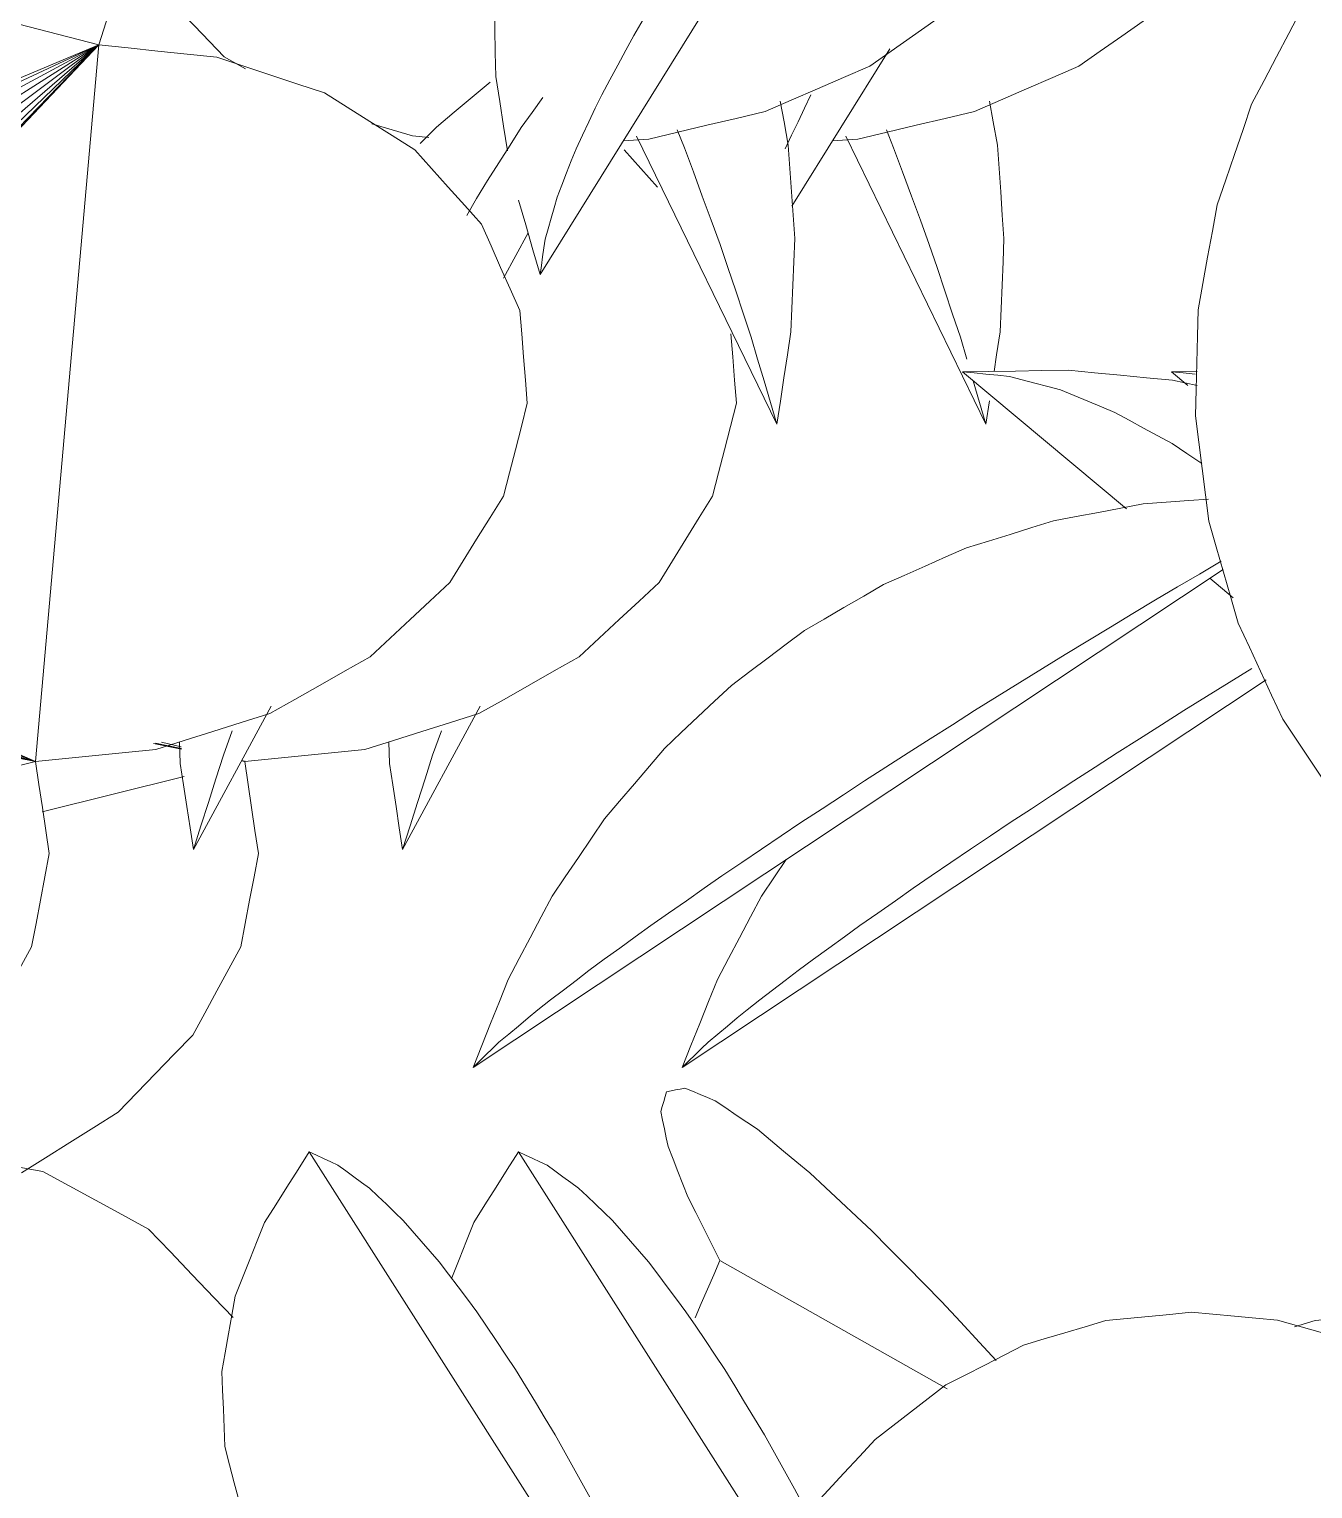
# Model space of a CAD drawing. Header units: metres. Extents: x 10.2 to 20.8, y -0.2 to 6.6.
# Drawn here: x 14.6815 to 14.7332, y 0.9343 to 0.9931 of the extents above; entities that cross this region are included whole.
import ezdxf

# ---------------------------------------------------------------- set-up
doc = ezdxf.new("R2010")
doc.units = ezdxf.units.M
doc.layers.add('Importações nas famílias', color=250, linetype='Continuous', lineweight=5)
doc.layers.add('Vegetação', color=7, linetype='Continuous', lineweight=5)

# ---------------------------------------------------------------- blocks, each defined once
blk = doc.blocks.new('Planta_pergolado_12200 - plantas pergolado_skp_Component_12-V2712-Corte 3')
at = {"layer": 'Importações nas famílias'}
for p, q in [((14.711576, 0.366627), (14.70593, 0.378231)), ((14.707567, 0.378481), (14.707856, 0.377761))]:
    blk.add_line(p, q, dxfattribs=at)
at = {"layer": 'Importações nas famílias', "flags": 128}
for points in [[(14.712036, 0.377869), (14.711866, 0.3788), (14.711712, 0.379641)], [(14.707856, 0.377761), (14.708216, 0.376786), (14.708575, 0.375812), (14.708935, 0.374838), (14.709294, 0.373864)], [(14.7123, 0.374106), (14.712234, 0.375047), (14.712168, 0.375988), (14.712102, 0.376929), (14.712036, 0.377869)], [(14.712147, 0.370345), (14.712185, 0.371285), (14.712224, 0.372226), (14.712262, 0.373166), (14.7123, 0.374106)], [(14.709294, 0.373864), (14.709607, 0.372929), (14.709919, 0.371993), (14.710232, 0.371058), (14.710544, 0.370123)], [(14.710544, 0.370123), (14.710802, 0.369249), (14.71106, 0.368375), (14.711318, 0.367501), (14.711576, 0.366627)], [(14.711576, 0.366627), (14.711719, 0.367556), (14.711861, 0.368486), (14.712004, 0.369415), (14.712147, 0.370345)]]:
    blk.add_lwpolyline(points, dxfattribs=at)
blk = doc.blocks.new('Planta_pergolado_12200 - plantas pergolado_skp_Component_17-V2967-Corte 3')
at = {"layer": 'Importações nas famílias'}
for p, q in [((14.690171, 0.99155), (14.68932, 0.992034)), ((14.697557, 0.988785), (14.696903, 0.988851)), ((14.706419, 0.988715), (14.705389, 0.988644))]:
    blk.add_line(p, q, dxfattribs=at)
at = {"layer": 'Importações nas famílias', "flags": 128}
for points in [[(14.68932, 0.992034), (14.688721, 0.992658), (14.688123, 0.993282), (14.687524, 0.993906), (14.686925, 0.994529)], [(14.718767, 0.994076), (14.717905, 0.993473), (14.717043, 0.99287), (14.716181, 0.992267), (14.715319, 0.991664)], [(14.715319, 0.991664), (14.714266, 0.991207), (14.713213, 0.99075), (14.71216, 0.990293), (14.711107, 0.989836)], [(14.711107, 0.989836), (14.709935, 0.989556), (14.708763, 0.989276), (14.707591, 0.988995), (14.706419, 0.988715)], [(14.696903, 0.988851), (14.695858, 0.989163), (14.695264, 0.98934)]]:
    blk.add_lwpolyline(points, dxfattribs=at)
blk = doc.blocks.new('Planta_pergolado_12200 - plantas pergolado_skp_Component_16-V2968-Corte 3')
for name, p in [('Planta_pergolado_12200 - plantas pergolado_skp_Component_17-V2967-Corte 3', (0, 0)), ('Planta_pergolado_12200 - plantas pergolado_skp_Component_12-V2712-Corte 3', (0, 0.610611))]:
    blk.add_blockref(name, p)
blk = doc.blocks.new('Planta_pergolado_12200 - plantas pergolado_skp_Component_12-V2996-Corte 3')
at = {"layer": 'Importações nas famílias'}
for p, q in [((14.72, 0.977238), (14.714353, 0.988843)), ((14.71599, 0.989093), (14.71628, 0.988372)), ((14.718968, 0.980735), (14.719226, 0.97986)), ((14.72, 0.977238), (14.720142, 0.978168))]:
    blk.add_line(p, q, dxfattribs=at)
at = {"layer": 'Importações nas famílias', "flags": 128}
for points in [[(14.72046, 0.988481), (14.72029, 0.989411), (14.720136, 0.990253)], [(14.71628, 0.988372), (14.716639, 0.987398), (14.716999, 0.986423), (14.717358, 0.985449), (14.717718, 0.984475)], [(14.720724, 0.984718), (14.720658, 0.985658), (14.720592, 0.986599), (14.720526, 0.98754), (14.72046, 0.988481)], [(14.717718, 0.984475), (14.71803, 0.98354), (14.718343, 0.982605), (14.718655, 0.98167), (14.718968, 0.980735)], [(14.72057, 0.980956), (14.720609, 0.981897), (14.720647, 0.982837), (14.720686, 0.983777), (14.720724, 0.984718)], [(14.720325, 0.979362), (14.720427, 0.980027), (14.72057, 0.980956)], [(14.719487, 0.978976), (14.719742, 0.978112), (14.72, 0.977238)]]:
    blk.add_lwpolyline(points, dxfattribs=at)
blk = doc.blocks.new('Planta_pergolado_12200 - plantas pergolado_skp_Component_17-V2997-Corte 3')
at = {"layer": 'Importações nas famílias'}
for p, q in [((14.755358, 1.01985), (14.756412, 1.019362)), ((14.759645, 1.007285), (14.75923, 1.006419)), ((14.736631, 0.998612), (14.735788, 0.998659)), ((14.714843, 0.988715), (14.713812, 0.988644))]:
    blk.add_line(p, q, dxfattribs=at)
at = {"layer": 'Importações nas famílias', "flags": 128}
for points in [[(14.756412, 1.019362), (14.757163, 1.018682), (14.757915, 1.018003), (14.758666, 1.017323), (14.759417, 1.016643)], [(14.759417, 1.016643), (14.759801, 1.01583), (14.760185, 1.015017), (14.760531, 1.014285)], [(14.75923, 1.006419), (14.758452, 1.005638), (14.757675, 1.004857), (14.756897, 1.004076), (14.756119, 1.003296)], [(14.756119, 1.003296), (14.755044, 1.002666), (14.753969, 1.002037), (14.752895, 1.001408), (14.75182, 1.000779)], [(14.75182, 1.000779), (14.750541, 1.000356), (14.749261, 0.999932), (14.747981, 0.999508), (14.746765, 0.999106)], [(14.745179, 0.998883), (14.743952, 0.998721), (14.742576, 0.998539), (14.741201, 0.998357)], [(14.730283, 0.998435), (14.729962, 0.997671), (14.729641, 0.996907)], [(14.741201, 0.998357), (14.739848, 0.998433), (14.738495, 0.998508)], [(14.729641, 0.996907), (14.729028, 0.996199), (14.728416, 0.995491), (14.727803, 0.994784), (14.727191, 0.994076)], [(14.727191, 0.994076), (14.726329, 0.993473), (14.725467, 0.99287), (14.724605, 0.992267), (14.723742, 0.991664)], [(14.723742, 0.991664), (14.72269, 0.991207), (14.721637, 0.99075), (14.720584, 0.990293), (14.719531, 0.989836)], [(14.719531, 0.989836), (14.718359, 0.989556), (14.717187, 0.989276), (14.716015, 0.988995), (14.714843, 0.988715)]]:
    blk.add_lwpolyline(points, dxfattribs=at)
blk = doc.blocks.new('Planta_pergolado_12200 - plantas pergolado_skp_Component_16-V2998-Corte 3')
for name in ['Planta_pergolado_12200 - plantas pergolado_skp_Component_17-V2997-Corte 3', 'Planta_pergolado_12200 - plantas pergolado_skp_Component_12-V2996-Corte 3']:
    blk.add_blockref(name, (0, 0))
blk = doc.blocks.new('Planta_pergolado_12200 - plantas pergolado_skp_-V3050-Corte 3')
for name in ['Planta_pergolado_12200 - plantas pergolado_skp_Component_16-V2968-Corte 3', 'Planta_pergolado_12200 - plantas pergolado_skp_Component_16-V2998-Corte 3']:
    blk.add_blockref(name, (0, 0))
blk = doc.blocks.new('Planta_pergolado_12200 - plantas pergolado_skp_-V3106-Corte 3')
blk.add_blockref('Planta_pergolado_12200 - plantas pergolado_skp_-V3050-Corte 3', (0, 0))
blk = doc.blocks.new('Planta_pergolado_12200 - plantas pergolado_skp_Component_12-V2849-Corte 3')
at = {"layer": 'Importações nas famílias'}
blk.add_line((15.031156, 1.343389), (15.013418, 1.371262), dxfattribs=at)
at = {"layer": 'Importações nas famílias', "flags": 128}
for points in [[(15.013418, 1.371262), (15.012968, 1.37055), (15.012519, 1.369839), (15.01207, 1.369128), (15.011621, 1.368416)], [(15.014574, 1.370724), (15.014285, 1.370858), (15.013996, 1.370993), (15.013707, 1.371127), (15.013418, 1.371262)], [(15.015841, 1.369799), (15.015524, 1.37003), (15.015207, 1.370261), (15.01489, 1.370493), (15.014574, 1.370724)], [(15.017206, 1.368496), (15.016865, 1.368822), (15.016523, 1.369147), (15.016182, 1.369473), (15.015841, 1.369799)], [(15.011621, 1.368416), (15.011326, 1.367673), (15.01103, 1.366929), (15.010735, 1.366186), (15.010439, 1.365442)], [(15.018653, 1.36683), (15.018291, 1.367247), (15.017929, 1.367663), (15.017568, 1.36808), (15.017206, 1.368496)], [(15.020166, 1.36482), (15.019788, 1.365322), (15.01941, 1.365825), (15.019031, 1.366328), (15.018653, 1.36683)], [(15.010439, 1.365442), (15.010304, 1.364684), (15.01017, 1.363926), (15.010035, 1.363168), (15.0099, 1.36241)], [(15.021729, 1.362487), (15.021338, 1.36307), (15.020948, 1.363654), (15.020557, 1.364237), (15.020166, 1.36482)], [(15.0099, 1.36241), (15.009929, 1.361655), (15.009957, 1.3609), (15.009986, 1.360145), (15.010015, 1.35939)], [(15.023324, 1.359859), (15.022925, 1.360516), (15.022526, 1.361173), (15.022128, 1.36183), (15.021729, 1.362487)], [(15.024933, 1.356963), (15.02453, 1.357687), (15.024128, 1.358411), (15.023726, 1.359135), (15.023324, 1.359859)], [(15.010015, 1.35939), (15.010207, 1.358656), (15.010399, 1.357922), (15.010591, 1.357188), (15.010783, 1.356454)], [(15.026538, 1.353832), (15.026137, 1.354615), (15.025735, 1.355397), (15.025334, 1.35618), (15.024933, 1.356963)], [(15.010783, 1.356454), (15.011133, 1.355758), (15.011484, 1.355062), (15.011834, 1.354366), (15.012185, 1.35367)], [(15.028122, 1.350501), (15.027726, 1.351334), (15.02733, 1.352166), (15.026934, 1.352999), (15.026538, 1.353832)], [(15.012185, 1.35367), (15.012686, 1.353028), (15.013186, 1.352386), (15.013687, 1.351745), (15.014188, 1.351103)], [(15.014188, 1.351103), (15.014827, 1.350531), (15.015467, 1.349959), (15.016106, 1.349387), (15.016746, 1.348814)], [(15.029667, 1.347007), (15.029281, 1.34788), (15.028894, 1.348754), (15.028508, 1.349627), (15.028122, 1.350501)], [(15.016746, 1.348814), (15.017509, 1.348325), (15.018272, 1.347836), (15.019034, 1.347346), (15.019797, 1.346857)], [(15.019797, 1.346857), (15.020666, 1.346462), (15.021535, 1.346067), (15.022403, 1.345672), (15.023272, 1.345277)], [(15.031156, 1.343389), (15.030783, 1.344293), (15.030411, 1.345198), (15.030039, 1.346102), (15.029667, 1.347007)], [(15.023272, 1.345277), (15.024226, 1.344986), (15.02518, 1.344695), (15.026134, 1.344403), (15.027088, 1.344112)], [(15.027088, 1.344112), (15.028105, 1.343931), (15.029122, 1.34375), (15.030139, 1.34357), (15.031156, 1.343389)]]:
    blk.add_lwpolyline(points, dxfattribs=at)
blk = doc.blocks.new('Planta_pergolado_12200 - plantas pergolado_skp_Component_12-V3112-Corte 3')
at = {"layer": 'Importações nas famílias'}
blk.add_line((14.729547, 0.971375), (14.69934, 0.951319), dxfattribs=at)
at = {"layer": 'Importações nas famílias', "flags": 128}
for points in [[(14.726335, 0.974021), (14.725432, 0.973851), (14.724529, 0.97368), (14.723626, 0.97351), (14.722724, 0.973339)], [(14.728961, 0.974214), (14.728174, 0.974157), (14.727255, 0.974089), (14.726335, 0.974021)], [(14.722724, 0.973339), (14.721848, 0.973068), (14.720972, 0.972796), (14.720097, 0.972525), (14.719221, 0.972253)], [(14.719221, 0.972253), (14.718382, 0.971883), (14.717544, 0.971514), (14.716705, 0.971144), (14.715866, 0.970775)], [(14.726827, 0.970156), (14.727711, 0.970676), (14.728596, 0.971196), (14.729477, 0.971714)], [(14.715866, 0.970775), (14.715074, 0.970311), (14.714281, 0.969848), (14.713489, 0.969384), (14.712696, 0.96892)], [(14.723191, 0.967959), (14.7241, 0.968509), (14.725009, 0.969058), (14.725918, 0.969607), (14.726827, 0.970156)], [(14.712696, 0.96892), (14.711959, 0.968368), (14.711221, 0.967816), (14.710484, 0.967264), (14.709746, 0.966711)], [(14.719543, 0.965696), (14.720455, 0.966262), (14.721367, 0.966828), (14.722279, 0.967393), (14.723191, 0.967959)], [(14.709746, 0.966711), (14.709072, 0.966076), (14.708398, 0.965441), (14.707724, 0.964806), (14.707049, 0.964171)], [(14.715967, 0.963418), (14.716861, 0.963988), (14.717755, 0.964557), (14.718649, 0.965126), (14.719543, 0.965696)], [(14.707049, 0.964171), (14.706446, 0.963461), (14.705842, 0.96275), (14.705239, 0.96204), (14.704635, 0.961329)], [(14.712549, 0.961181), (14.713403, 0.96174), (14.714258, 0.9623), (14.715113, 0.962859), (14.715967, 0.963418)], [(14.704635, 0.961329), (14.704109, 0.960551), (14.703583, 0.959773), (14.703057, 0.958994), (14.702531, 0.958216)], [(14.709367, 0.959036), (14.710162, 0.959572), (14.710958, 0.960109), (14.711753, 0.960645), (14.712549, 0.961181)], [(14.706497, 0.957034), (14.707215, 0.957534), (14.707932, 0.958035), (14.70865, 0.958536), (14.709367, 0.959036)], [(14.702531, 0.958216), (14.702088, 0.957379), (14.701645, 0.956542), (14.701202, 0.955704), (14.700759, 0.954867)], [(14.704006, 0.955221), (14.704629, 0.955675), (14.705252, 0.956128), (14.705874, 0.956581), (14.706497, 0.957034)], [(14.701953, 0.953641), (14.702466, 0.954036), (14.70298, 0.954431), (14.703493, 0.954826), (14.704006, 0.955221)], [(14.700759, 0.954867), (14.700404, 0.95398), (14.70005, 0.953093), (14.699695, 0.952206), (14.69934, 0.951319)], [(14.700385, 0.95233), (14.700777, 0.952658), (14.701169, 0.952986), (14.701561, 0.953313), (14.701953, 0.953641)], [(14.69934, 0.951319), (14.699601, 0.951572), (14.699863, 0.951825), (14.700124, 0.952077), (14.700385, 0.95233)]]:
    blk.add_lwpolyline(points, dxfattribs=at)
blk = doc.blocks.new('Planta_pergolado_12200 - plantas pergolado_skp_Component_12-V3113-Corte 3')
at = {"layer": 'Importações nas famílias'}
for p, q in [((14.697865, 0.989203), (14.697218, 0.988537)), ((14.699087, 0.985647), (14.699476, 0.986331)), ((14.701558, 0.984937), (14.700567, 0.983111)), ((14.691211, 0.965868), (14.688081, 0.9601)), ((14.687522, 0.964438), (14.68755, 0.963564)), ((14.689291, 0.963895), (14.689644, 0.964878))]:
    blk.add_line(p, q, dxfattribs=at)
at = {"layer": 'Importações nas famílias', "flags": 128}
for points in [[(14.700035, 0.991008), (14.699312, 0.990406), (14.698588, 0.989805), (14.697865, 0.989203)], [(14.701286, 0.989189), (14.701719, 0.98979), (14.702151, 0.99039)], [(14.699476, 0.986331), (14.699929, 0.987045), (14.700381, 0.98776), (14.700834, 0.988474), (14.701286, 0.989189)], [(14.688081, 0.9601), (14.688384, 0.961049), (14.688686, 0.961997), (14.688989, 0.962946), (14.689291, 0.963895)], [(14.68755, 0.963564), (14.687683, 0.962698), (14.687816, 0.961832), (14.687948, 0.960966), (14.688081, 0.9601)]]:
    blk.add_lwpolyline(points, dxfattribs=at)
blk = doc.blocks.new('Planta_pergolado_12200 - plantas pergolado_skp_Component_17-V3114-Corte 3')
at = {"layer": 'Importações nas famílias'}
for p, q in [((14.684268, 0.992513), (14.649803, 1.001435)), ((14.658443, 0.981685), (14.684268, 0.992513)), ((14.684268, 0.992513), (14.660587, 0.981463)), ((14.684268, 0.992513), (14.662545, 0.980812)), ((14.684268, 0.992513), (14.664185, 0.979778)), ((14.684268, 0.992513), (14.66424, 0.971379)), ((14.684268, 0.992513), (14.665394, 0.978429)), ((14.684268, 0.992513), (14.665793, 0.973489)), ((14.684268, 0.992513), (14.66609, 0.976859)), ((14.684268, 0.992513), (14.666227, 0.975174)), ((14.684268, 0.992513), (14.681721, 0.963638)), ((14.66424, 0.971379), (14.681721, 0.963638)), ((14.663373, 0.970571), (14.681721, 0.963638)), ((14.66155, 0.969536), (14.681721, 0.963638)), ((14.681721, 0.963638), (14.655151, 0.968886)), ((14.681721, 0.963638), (14.657295, 0.968664)), ((14.659477, 0.968886), (14.681721, 0.963638)), ((14.645681, 0.954715), (14.681721, 0.963638))]:
    blk.add_line(p, q, dxfattribs=at)
at = {"layer": 'Importações nas famílias', "flags": 128}
for points in [[(14.685477, 0.996218), (14.685175, 0.995292), (14.684873, 0.994365), (14.68457, 0.993439), (14.684268, 0.992513)], [(14.684268, 0.992513), (14.685457, 0.99239), (14.686645, 0.992267), (14.687833, 0.992144), (14.689022, 0.992021)], [(14.689022, 0.992021), (14.690107, 0.99166), (14.691193, 0.991299), (14.692279, 0.990939), (14.693364, 0.990578)], [(14.693364, 0.990578), (14.694273, 0.990005), (14.695182, 0.989431), (14.696091, 0.988858), (14.697, 0.988284)], [(14.697, 0.988284), (14.697671, 0.987536), (14.698341, 0.986789), (14.699011, 0.986041), (14.699682, 0.985294)], [(14.699682, 0.985294), (14.700068, 0.984423), (14.700454, 0.983553), (14.70084, 0.982682), (14.701226, 0.981812)], [(14.701226, 0.981812), (14.701301, 0.980878), (14.701377, 0.979944), (14.701452, 0.979009), (14.701528, 0.978075)], [(14.701528, 0.978075), (14.701287, 0.977141), (14.701047, 0.976207), (14.700807, 0.975273), (14.700567, 0.974339)], [(14.700567, 0.974339), (14.700027, 0.973468), (14.699487, 0.972598), (14.698948, 0.971727), (14.698408, 0.970857)], [(14.698408, 0.970857), (14.697606, 0.970109), (14.696803, 0.969362), (14.696001, 0.968614), (14.695199, 0.967867)], [(14.695199, 0.967867), (14.694189, 0.967293), (14.693178, 0.966719), (14.692168, 0.966146), (14.691158, 0.965572)], [(14.691158, 0.965572), (14.690009, 0.965212), (14.688859, 0.964851), (14.68771, 0.964491), (14.686561, 0.96413)], [(14.686561, 0.96413), (14.685351, 0.964007), (14.684141, 0.963884), (14.682931, 0.963761), (14.681721, 0.963638)], [(14.681721, 0.963638), (14.681859, 0.962712), (14.681998, 0.961785), (14.682137, 0.960859), (14.682275, 0.959932)], [(14.682275, 0.959932), (14.682098, 0.958993), (14.68192, 0.958054), (14.681742, 0.957114), (14.681564, 0.956175)], [(14.681564, 0.956175), (14.681082, 0.955287), (14.6806, 0.954399), (14.680118, 0.953511), (14.679636, 0.952622)]]:
    blk.add_lwpolyline(points, dxfattribs=at)
blk = doc.blocks.new('Planta_pergolado_12200 - plantas pergolado_skp_Component_16-V3115-Corte 3')
for name, p in [('Planta_pergolado_12200 - plantas pergolado_skp_Component_17-V3114-Corte 3', (0, 0)), ('Planta_pergolado_12200 - plantas pergolado_skp_Component_12-V3113-Corte 3', (0, 0)), ('Planta_pergolado_12200 - plantas pergolado_skp_Component_12-V3112-Corte 3', (0, 0)), ('Planta_pergolado_12200 - plantas pergolado_skp_Component_12-V2849-Corte 3', (-0.320672, -0.423344))]:
    blk.add_blockref(name, p)
blk = doc.blocks.new('Planta_pergolado_12200 - plantas pergolado_skp_Component_12-V3127-Corte 3')
at = {"layer": 'Importações nas famílias'}
blk.add_line((14.740519, 0.956016), (14.738275, 1.000419), dxfattribs=at)
at = {"layer": 'Importações nas famílias', "flags": 128}
for points in [[(14.738275, 1.000419), (14.737515, 0.999661), (14.736756, 0.998903), (14.735997, 0.998145), (14.735237, 0.997387)], [(14.738191, 0.997269), (14.738212, 0.998057), (14.738233, 0.998844), (14.738254, 0.999632), (14.738275, 1.000419)], [(14.735237, 0.997387), (14.734601, 0.996523), (14.733965, 0.995658), (14.733329, 0.994794), (14.732692, 0.993929)], [(14.73816, 0.993883), (14.738167, 0.99473), (14.738175, 0.995576), (14.738183, 0.996423), (14.738191, 0.997269)], [(14.732692, 0.993929), (14.732194, 0.992978), (14.731696, 0.992028), (14.731198, 0.991077), (14.7307, 0.990126)], [(14.738181, 0.990297), (14.738175, 0.991194), (14.73817, 0.99209), (14.738165, 0.992987), (14.73816, 0.993883)], [(14.738254, 0.986553), (14.738236, 0.987489), (14.738218, 0.988425), (14.738199, 0.989361), (14.738181, 0.990297)], [(14.7307, 0.990126), (14.730352, 0.989111), (14.730004, 0.988096), (14.729656, 0.987082), (14.729308, 0.986067)], [(14.73838, 0.982691), (14.738348, 0.983657), (14.738317, 0.984622), (14.738286, 0.985588), (14.738254, 0.986553)], [(14.729308, 0.986067), (14.729117, 0.985012), (14.728927, 0.983957), (14.728737, 0.982902), (14.728547, 0.981847)], [(14.738555, 0.978755), (14.738511, 0.979739), (14.738468, 0.980723), (14.738424, 0.981707), (14.73838, 0.982691)], [(14.728547, 0.981847), (14.728519, 0.980777), (14.728492, 0.979706), (14.728464, 0.978636), (14.728436, 0.977566)], [(14.738779, 0.974787), (14.738723, 0.975779), (14.738667, 0.976771), (14.738611, 0.977763), (14.738555, 0.978755)], [(14.728436, 0.977566), (14.728572, 0.976505), (14.728707, 0.975444), (14.728842, 0.974384), (14.728978, 0.973323)], [(14.739049, 0.970833), (14.738981, 0.971822), (14.738914, 0.97281), (14.738847, 0.973799), (14.738779, 0.974787)], [(14.728978, 0.973323), (14.729273, 0.972297), (14.729568, 0.971271), (14.729864, 0.970245), (14.730159, 0.969219)], [(14.739361, 0.966936), (14.739283, 0.967911), (14.739205, 0.968885), (14.739127, 0.969859), (14.739049, 0.970833)], [(14.730159, 0.969219), (14.730607, 0.968251), (14.731056, 0.967284), (14.731504, 0.966316), (14.731953, 0.965349)], [(14.739713, 0.96314), (14.739625, 0.964089), (14.739537, 0.965038), (14.739449, 0.965987), (14.739361, 0.966936)], [(14.731953, 0.965349), (14.732543, 0.964463), (14.733134, 0.963577), (14.733725, 0.962691), (14.734316, 0.961805)], [(14.7401, 0.959486), (14.740004, 0.9604), (14.739907, 0.961313), (14.73981, 0.962227), (14.739713, 0.96314)], [(14.734316, 0.961805), (14.735035, 0.961021), (14.735755, 0.960237), (14.736474, 0.959453), (14.737194, 0.958669)], [(14.740519, 0.956016), (14.740414, 0.956884), (14.740309, 0.957751), (14.740205, 0.958619), (14.7401, 0.959486)], [(14.737194, 0.958669), (14.738025, 0.958006), (14.738856, 0.957343), (14.739687, 0.956679), (14.740519, 0.956016)]]:
    blk.add_lwpolyline(points, dxfattribs=at)
blk = doc.blocks.new('Planta_pergolado_12200 - plantas pergolado_skp_Component_12-V3129-Corte 3')
at = {"layer": 'Importações nas famílias'}
for p, q in [((14.702044, 0.983268), (14.71734, 1.007854)), ((14.715539, 1.006971), (14.716152, 1.007727))]:
    blk.add_line(p, q, dxfattribs=at)
at = {"layer": 'Importações nas famílias', "flags": 128}
for points in [[(14.706035, 1.008657), (14.705843, 1.008489), (14.705231, 1.007951)], [(14.705231, 1.007951), (14.704727, 1.007291), (14.704222, 1.00663), (14.703718, 1.00597), (14.703214, 1.00531)], [(14.713225, 1.003974), (14.713804, 1.004723), (14.714382, 1.005473), (14.714961, 1.006222), (14.715539, 1.006971)], [(14.703214, 1.00531), (14.70283, 1.004543), (14.702446, 1.003776), (14.702063, 1.003009), (14.701679, 1.002242)], [(14.711073, 1.001036), (14.711611, 1.00177), (14.712149, 1.002505), (14.712687, 1.003239), (14.713225, 1.003974)], [(14.701679, 1.002242), (14.701424, 1.001386), (14.701169, 1.00053), (14.700915, 0.999674), (14.70066, 0.998819)], [(14.709105, 0.998189), (14.709597, 0.998901), (14.710089, 0.999612), (14.710581, 1.000324), (14.711073, 1.001036)], [(14.70066, 0.998819), (14.700541, 0.997894), (14.700422, 0.99697), (14.700302, 0.996045), (14.700183, 0.995121)], [(14.707345, 0.995465), (14.707785, 0.996146), (14.708225, 0.996827), (14.708665, 0.997508), (14.709105, 0.998189)], [(14.700183, 0.995121), (14.700202, 0.99415), (14.70022, 0.993178), (14.700239, 0.992207), (14.700258, 0.991236)], [(14.705812, 0.992895), (14.706195, 0.993538), (14.706578, 0.99418), (14.706962, 0.994823), (14.707345, 0.995465)], [(14.704522, 0.990507), (14.704845, 0.991104), (14.705167, 0.991701), (14.705489, 0.992298), (14.705812, 0.992895)], [(14.700258, 0.991236), (14.700414, 0.99024), (14.70057, 0.989245), (14.700727, 0.988249)], [(14.703491, 0.988327), (14.703748, 0.988872), (14.704006, 0.989417), (14.704264, 0.989962), (14.704522, 0.990507)], [(14.702729, 0.98638), (14.702919, 0.986867), (14.70311, 0.987354), (14.7033, 0.98784), (14.703491, 0.988327)], [(14.701173, 0.986257), (14.701464, 0.985261), (14.701754, 0.984264), (14.702044, 0.983268)], [(14.702245, 0.984688), (14.702366, 0.985111), (14.702487, 0.985534), (14.702608, 0.985957), (14.702729, 0.98638)], [(14.702044, 0.983268), (14.702094, 0.983623), (14.702144, 0.983978), (14.702194, 0.984333), (14.702245, 0.984688)]]:
    blk.add_lwpolyline(points, dxfattribs=at)
blk = doc.blocks.new('Planta_pergolado_12200 - plantas pergolado_skp_Component_16-V3131-Corte 3')
for name in ['Planta_pergolado_12200 - plantas pergolado_skp_Component_12-V3129-Corte 3', 'Planta_pergolado_12200 - plantas pergolado_skp_Component_12-V3127-Corte 3']:
    blk.add_blockref(name, (0, 0))
blk = doc.blocks.new('Planta_pergolado_12200 - plantas pergolado_skp_Component_12-V2860-Corte 3')
at = {"layer": 'Importações nas famílias'}
blk.add_line((15.039579, 1.343389), (15.021841, 1.371262), dxfattribs=at)
at = {"layer": 'Importações nas famílias', "flags": 128}
for points in [[(15.021841, 1.371262), (15.021392, 1.37055), (15.020943, 1.369839), (15.020494, 1.369128), (15.020045, 1.368416)], [(15.022997, 1.370724), (15.022708, 1.370858), (15.022419, 1.370993), (15.02213, 1.371127), (15.021841, 1.371262)], [(15.024265, 1.369799), (15.023948, 1.37003), (15.023631, 1.370261), (15.023314, 1.370493), (15.022997, 1.370724)], [(15.025629, 1.368496), (15.025288, 1.368822), (15.024947, 1.369147), (15.024606, 1.369473), (15.024265, 1.369799)], [(15.020045, 1.368416), (15.019749, 1.367673), (15.019454, 1.366929), (15.019158, 1.366186)], [(15.027077, 1.36683), (15.026715, 1.367247), (15.026353, 1.367663), (15.025991, 1.36808), (15.025629, 1.368496)], [(15.02859, 1.36482), (15.028212, 1.365322), (15.027833, 1.365825), (15.027455, 1.366328), (15.027077, 1.36683)], [(15.030153, 1.362487), (15.029762, 1.36307), (15.029371, 1.363654), (15.028981, 1.364237), (15.02859, 1.36482)], [(15.031747, 1.359859), (15.031349, 1.360516), (15.03095, 1.361173), (15.030551, 1.36183), (15.030153, 1.362487)], [(15.033356, 1.356963), (15.032954, 1.357687), (15.032552, 1.358411), (15.032149, 1.359135), (15.031747, 1.359859)], [(15.034962, 1.353832), (15.03456, 1.354615), (15.034159, 1.355397), (15.033758, 1.35618), (15.033356, 1.356963)], [(15.036545, 1.350501), (15.036149, 1.351334), (15.035753, 1.352166), (15.035358, 1.352999), (15.034962, 1.353832)], [(15.03809, 1.347007), (15.037704, 1.34788), (15.037318, 1.348754), (15.036932, 1.349627), (15.036545, 1.350501)], [(15.039579, 1.343389), (15.039207, 1.344293), (15.038835, 1.345198), (15.038463, 1.346102), (15.03809, 1.347007)], [(15.029989, 1.346053), (15.030827, 1.345672), (15.031696, 1.345277)], [(15.031696, 1.345277), (15.03265, 1.344986), (15.033604, 1.344695), (15.034558, 1.344403), (15.035511, 1.344112)], [(15.035511, 1.344112), (15.036528, 1.343931), (15.037545, 1.34375), (15.038562, 1.34357), (15.039579, 1.343389)]]:
    blk.add_lwpolyline(points, dxfattribs=at)
blk = doc.blocks.new('Planta_pergolado_12200 - plantas pergolado_skp_Component_12-V3134-Corte 3')
at = {"layer": 'Importações nas famílias'}
blk.add_line((14.731287, 0.966938), (14.707764, 0.951319), dxfattribs=at)
at = {"layer": 'Importações nas famílias', "flags": 128}
for points in [[(14.727966, 0.965696), (14.728878, 0.966262), (14.72979, 0.966828), (14.730702, 0.967393)], [(14.724391, 0.963418), (14.725285, 0.963988), (14.726178, 0.964557), (14.727072, 0.965126), (14.727966, 0.965696)], [(14.720972, 0.961181), (14.721827, 0.96174), (14.722681, 0.9623), (14.723536, 0.962859), (14.724391, 0.963418)], [(14.717791, 0.959036), (14.718586, 0.959572), (14.719381, 0.960109), (14.720177, 0.960645), (14.720972, 0.961181)], [(14.711953, 0.959693), (14.71148, 0.958994), (14.710954, 0.958216)], [(14.714921, 0.957034), (14.715638, 0.957534), (14.716356, 0.958035), (14.717073, 0.958536), (14.717791, 0.959036)], [(14.710954, 0.958216), (14.710511, 0.957379), (14.710068, 0.956542), (14.709625, 0.955704), (14.709182, 0.954867)], [(14.71243, 0.955221), (14.713053, 0.955675), (14.713675, 0.956128), (14.714298, 0.956581), (14.714921, 0.957034)], [(14.710377, 0.953641), (14.71089, 0.954036), (14.711403, 0.954431), (14.711917, 0.954826), (14.71243, 0.955221)], [(14.709182, 0.954867), (14.708828, 0.95398), (14.708473, 0.953093), (14.708118, 0.952206), (14.707764, 0.951319)], [(14.708809, 0.95233), (14.709201, 0.952658), (14.709593, 0.952986), (14.709985, 0.953313), (14.710377, 0.953641)], [(14.707764, 0.951319), (14.708025, 0.951572), (14.708286, 0.951825), (14.708548, 0.952077), (14.708809, 0.95233)]]:
    blk.add_lwpolyline(points, dxfattribs=at)
blk = doc.blocks.new('Planta_pergolado_12200 - plantas pergolado_skp_Component_12-V3135-Corte 3')
at = {"layer": 'Importações nas famílias'}
for p, q in [((14.699635, 0.965868), (14.696505, 0.9601)), ((14.695945, 0.964438), (14.695974, 0.963564)), ((14.697715, 0.963895), (14.698067, 0.964878))]:
    blk.add_line(p, q, dxfattribs=at)
at = {"layer": 'Importações nas famílias', "flags": 128}
for points in [[(14.696505, 0.9601), (14.696807, 0.961049), (14.69711, 0.961997), (14.697412, 0.962946), (14.697715, 0.963895)], [(14.695974, 0.963564), (14.696106, 0.962698), (14.696239, 0.961832), (14.696372, 0.960966), (14.696505, 0.9601)]]:
    blk.add_lwpolyline(points, dxfattribs=at)
blk = doc.blocks.new('Planta_pergolado_12200 - plantas pergolado_skp_Component_17-V3136-Corte 3')
at = {"layer": 'Importações nas famílias'}
for p, q in [((14.686795, 0.964428), (14.687593, 0.96424)), ((14.687602, 0.96414), (14.686476, 0.964363)), ((14.6876, 0.964162), (14.686549, 0.964378)), ((14.690144, 0.963638), (14.690013, 0.963664)), ((14.690144, 0.963638), (14.690019, 0.963664)), ((14.690035, 0.963664), (14.690144, 0.963638)), ((14.690056, 0.963664), (14.690144, 0.963638)), ((14.690076, 0.963664), (14.690144, 0.963638)), ((14.690086, 0.963664), (14.690144, 0.963638)), ((14.690146, 0.963664), (14.690144, 0.963638)), ((14.681995, 0.96162), (14.687704, 0.963034))]:
    blk.add_line(p, q, dxfattribs=at)
at = {"layer": 'Importações nas famílias', "flags": 128}
for points in [[(14.705424, 0.988284), (14.706094, 0.987536), (14.706764, 0.986789)], [(14.709725, 0.980878), (14.7098, 0.979944), (14.709876, 0.979009), (14.709951, 0.978075)], [(14.709951, 0.978075), (14.709711, 0.977141), (14.709471, 0.976207), (14.70923, 0.975273), (14.70899, 0.974339)], [(14.70899, 0.974339), (14.70845, 0.973468), (14.707911, 0.972598), (14.707371, 0.971727), (14.706831, 0.970857)], [(14.706831, 0.970857), (14.706029, 0.970109), (14.705227, 0.969362), (14.704425, 0.968614), (14.703622, 0.967867)], [(14.703622, 0.967867), (14.702612, 0.967293), (14.701602, 0.966719), (14.700592, 0.966146), (14.699581, 0.965572)], [(14.699581, 0.965572), (14.698432, 0.965212), (14.697283, 0.964851), (14.696134, 0.964491), (14.694984, 0.96413)], [(14.694984, 0.96413), (14.693774, 0.964007), (14.692564, 0.963884), (14.691354, 0.963761), (14.690144, 0.963638)], [(14.690144, 0.963638), (14.690283, 0.962712), (14.690422, 0.961785), (14.69056, 0.960859), (14.690699, 0.959932)], [(14.690699, 0.959932), (14.690521, 0.958993), (14.690343, 0.958054), (14.690166, 0.957114), (14.689988, 0.956175)], [(14.689988, 0.956175), (14.689506, 0.955287), (14.689024, 0.954399), (14.688541, 0.953511), (14.688059, 0.952622)], [(14.688059, 0.952622), (14.687306, 0.951846), (14.686552, 0.951069), (14.685799, 0.950293), (14.685045, 0.949516)], [(14.685045, 0.949516), (14.684071, 0.948904), (14.683097, 0.948292), (14.682124, 0.947681), (14.68115, 0.947069)]]:
    blk.add_lwpolyline(points, dxfattribs=at)
blk = doc.blocks.new('Planta_pergolado_12200 - plantas pergolado_skp_Component_16-V3137-Corte 3')
for name, p in [('Planta_pergolado_12200 - plantas pergolado_skp_Component_17-V3136-Corte 3', (0, 0)), ('Planta_pergolado_12200 - plantas pergolado_skp_Component_12-V3134-Corte 3', (0, 0)), ('Planta_pergolado_12200 - plantas pergolado_skp_Component_12-V3135-Corte 3', (0, 0)), ('Planta_pergolado_12200 - plantas pergolado_skp_Component_12-V2860-Corte 3', (-0.320672, -0.423344))]:
    blk.add_blockref(name, p)
blk = doc.blocks.new('Planta_pergolado_12200 - plantas pergolado_skp_Component_12-V3156-Corte 3')
at = {"layer": 'Importações nas famílias'}
blk.add_line((14.712177, 0.986016), (14.716125, 0.992362), dxfattribs=at)
at = {"layer": 'Importações nas famílias', "flags": 128}
blk.add_lwpolyline([(14.711914, 0.988327), (14.712172, 0.988872), (14.71243, 0.989417), (14.712688, 0.989962), (14.712946, 0.990507)], dxfattribs=at)
blk = doc.blocks.new('Planta_pergolado_12200 - plantas pergolado_skp_Component_16-V3158-Corte 3')
blk.add_blockref('Planta_pergolado_12200 - plantas pergolado_skp_Component_12-V3156-Corte 3', (0, 0))
blk = doc.blocks.new('Planta_pergolado_12200 - plantas pergolado_skp_-V3180-Corte 3')
for name in ['Planta_pergolado_12200 - plantas pergolado_skp_Component_16-V3158-Corte 3', 'Planta_pergolado_12200 - plantas pergolado_skp_Component_16-V3131-Corte 3', 'Planta_pergolado_12200 - plantas pergolado_skp_Component_16-V3115-Corte 3', 'Planta_pergolado_12200 - plantas pergolado_skp_Component_16-V3137-Corte 3']:
    blk.add_blockref(name, (0, 0))
blk = doc.blocks.new('Planta_pergolado_12200 - plantas pergolado_skp_Component_12-V3181-Corte 3')
at = {"layer": 'Importações nas famílias'}
for p, q in [((14.719048, 0.979343), (14.725657, 0.973828)), ((14.728511, 0.978793), (14.72751, 0.979007)), ((14.729017, 0.971024), (14.729951, 0.970244)), ((14.740124, 0.961756), (14.746736, 0.956239))]:
    blk.add_line(p, q, dxfattribs=at)
at = {"layer": 'Importações nas famílias', "flags": 128}
for points in [[(14.723322, 0.979407), (14.722253, 0.979391), (14.721185, 0.979375), (14.720116, 0.979359), (14.719048, 0.979343)], [(14.719048, 0.979343), (14.719522, 0.979297), (14.719996, 0.979252), (14.720471, 0.979206), (14.720945, 0.979161)], [(14.720945, 0.979161), (14.721459, 0.979024), (14.721973, 0.978887), (14.722488, 0.97875), (14.723002, 0.978613)], [(14.72751, 0.979007), (14.726463, 0.979107), (14.725416, 0.979207), (14.724369, 0.979307), (14.723322, 0.979407)], [(14.723002, 0.978613), (14.72355, 0.978387), (14.724098, 0.97816), (14.724646, 0.977934), (14.725194, 0.977707)], [(14.725194, 0.977707), (14.725769, 0.977393), (14.726345, 0.977079), (14.726921, 0.976765), (14.727497, 0.976452)], [(14.727497, 0.976452), (14.728094, 0.976054), (14.728692, 0.975656)], [(14.741512, 0.973109), (14.740784, 0.973623), (14.740055, 0.974138)], [(14.743913, 0.970733), (14.743313, 0.971327), (14.742713, 0.971921), (14.742113, 0.972515), (14.741512, 0.973109)], [(14.745745, 0.968096), (14.745287, 0.968755), (14.744829, 0.969414), (14.744371, 0.970074), (14.743913, 0.970733)], [(14.746964, 0.96526), (14.746659, 0.965969), (14.746354, 0.966678), (14.74605, 0.967387), (14.745745, 0.968096)], [(14.747542, 0.962292), (14.747398, 0.963034), (14.747253, 0.963776), (14.747109, 0.964518), (14.746964, 0.96526)], [(14.740364, 0.964818), (14.740966, 0.964085), (14.741569, 0.963351), (14.742172, 0.962618)], [(14.742172, 0.962618), (14.742755, 0.961839), (14.743339, 0.96106), (14.743922, 0.960281), (14.744506, 0.959502)], [(14.747466, 0.959261), (14.747485, 0.960019), (14.747504, 0.960777), (14.747523, 0.961535), (14.747542, 0.962292)], [(14.744506, 0.959502), (14.745063, 0.958686), (14.745621, 0.95787), (14.746179, 0.957055), (14.746736, 0.956239)], [(14.746736, 0.956239), (14.746918, 0.956995), (14.747101, 0.95775), (14.747283, 0.958506), (14.747466, 0.959261)]]:
    blk.add_lwpolyline(points, dxfattribs=at)
blk = doc.blocks.new('Planta_pergolado_12200 - plantas pergolado_skp_Component_12-V3109-Corte 3')
at = {"layer": 'Importações nas famílias'}
blk.add_line((14.534273, 0.599461), (14.57024, 0.592781), dxfattribs=at)
at = {"layer": 'Importações nas famílias', "flags": 128}
for points in [[(14.546089, 0.606977), (14.545259, 0.606731), (14.544429, 0.606485), (14.543599, 0.606239), (14.54277, 0.605993)], [(14.549526, 0.607314), (14.548667, 0.60723), (14.547807, 0.607146), (14.546948, 0.607061), (14.546089, 0.606977)], [(14.553, 0.606997), (14.552132, 0.607076), (14.551263, 0.607155), (14.550394, 0.607235), (14.549526, 0.607314)], [(14.55643, 0.606032), (14.555573, 0.606273), (14.554715, 0.606514), (14.553858, 0.606756), (14.553, 0.606997)], [(14.54277, 0.605993), (14.541989, 0.60559), (14.541208, 0.605188), (14.540427, 0.604786), (14.539646, 0.604384)], [(14.559736, 0.604442), (14.558909, 0.60484), (14.558083, 0.605237), (14.557257, 0.605634), (14.55643, 0.606032)], [(14.539646, 0.604384), (14.538933, 0.603836), (14.538219, 0.603287), (14.537505, 0.602739), (14.536792, 0.60219)], [(14.562839, 0.602265), (14.562063, 0.602809), (14.561287, 0.603354), (14.560512, 0.603898), (14.559736, 0.604442)], [(14.536792, 0.60219), (14.536162, 0.601508), (14.535533, 0.600826), (14.534903, 0.600143), (14.534273, 0.599461)], [(14.565667, 0.599552), (14.56496, 0.60023), (14.564253, 0.600908), (14.563546, 0.601587), (14.562839, 0.602265)], [(14.534273, 0.599461), (14.535264, 0.599387), (14.536254, 0.599313), (14.537244, 0.599239), (14.538235, 0.599165)], [(14.568154, 0.596366), (14.567532, 0.597162), (14.56691, 0.597959), (14.566289, 0.598755), (14.565667, 0.599552)], [(14.538235, 0.599165), (14.539214, 0.599075), (14.540194, 0.598985), (14.541173, 0.598895), (14.542153, 0.598804)], [(14.542153, 0.598804), (14.543111, 0.598699), (14.544069, 0.598593), (14.545027, 0.598488), (14.545985, 0.598382)], [(14.545985, 0.598382), (14.546911, 0.598263), (14.547837, 0.598143), (14.548763, 0.598023), (14.549689, 0.597904)], [(14.549689, 0.597904), (14.550572, 0.597771), (14.551455, 0.597639), (14.552339, 0.597506), (14.553222, 0.597374)], [(14.553222, 0.597374), (14.554053, 0.59723), (14.554884, 0.597086), (14.555715, 0.596943), (14.556546, 0.596799)], [(14.556546, 0.596799), (14.557316, 0.596645), (14.558085, 0.596492), (14.558855, 0.596338), (14.559624, 0.596185)], [(14.57024, 0.592781), (14.569719, 0.593677), (14.569197, 0.594573), (14.568675, 0.595469), (14.568154, 0.596366)], [(14.559624, 0.596185), (14.560323, 0.596023), (14.561023, 0.595862), (14.561722, 0.5957), (14.562422, 0.595539)], [(14.562422, 0.595539), (14.563043, 0.595371), (14.563665, 0.595203), (14.564286, 0.595036), (14.564908, 0.594868)], [(14.564908, 0.594868), (14.565445, 0.594696), (14.565981, 0.594524), (14.566518, 0.594352), (14.567055, 0.59418)], [(14.567055, 0.59418), (14.567501, 0.594005), (14.567947, 0.593831), (14.568393, 0.593656), (14.568839, 0.593482)], [(14.568839, 0.593482), (14.569189, 0.593307), (14.56954, 0.593131), (14.56989, 0.592956), (14.57024, 0.592781)]]:
    blk.add_lwpolyline(points, dxfattribs=at)
blk = doc.blocks.new('Planta_pergolado_12200 - plantas pergolado_skp_Component_16-V3183-Corte 3')
for name, p in [('Planta_pergolado_12200 - plantas pergolado_skp_Component_12-V3181-Corte 3', (0, 0)), ('Planta_pergolado_12200 - plantas pergolado_skp_Component_12-V3109-Corte 3', (0.17874, 0.33414))]:
    blk.add_blockref(name, p)
blk = doc.blocks.new('Planta_pergolado_12200 - plantas pergolado_skp_Component_12-V3205-Corte 3')
at = {"layer": 'Importações nas famílias'}
for p, q in [((14.728509, 0.979358), (14.727471, 0.979343)), ((14.727471, 0.979343), (14.728132, 0.978791)), ((14.748547, 0.961756), (14.75516, 0.956239))]:
    blk.add_line(p, q, dxfattribs=at)
at = {"layer": 'Importações nas famílias', "flags": 128}
for points in [[(14.727471, 0.979343), (14.727945, 0.979297), (14.72842, 0.979252)], [(14.749936, 0.973109), (14.749207, 0.973623), (14.748479, 0.974138)], [(14.752337, 0.970733), (14.751737, 0.971327), (14.751136, 0.971921), (14.750536, 0.972515), (14.749936, 0.973109)], [(14.754168, 0.968096), (14.753711, 0.968755), (14.753253, 0.969414), (14.752795, 0.970074), (14.752337, 0.970733)], [(14.755388, 0.96526), (14.755083, 0.965969), (14.754778, 0.966678), (14.754473, 0.967387), (14.754168, 0.968096)], [(14.755966, 0.962292), (14.755821, 0.963034), (14.755677, 0.963776), (14.755532, 0.964518), (14.755388, 0.96526)], [(14.748787, 0.964818), (14.74939, 0.964085), (14.749993, 0.963351), (14.750595, 0.962618)], [(14.750595, 0.962618), (14.751179, 0.961839), (14.751762, 0.96106), (14.752346, 0.960281), (14.752929, 0.959502)], [(14.755889, 0.959261), (14.755908, 0.960019), (14.755927, 0.960777), (14.755946, 0.961535), (14.755966, 0.962292)], [(14.752929, 0.959502), (14.753487, 0.958686), (14.754044, 0.95787), (14.754602, 0.957055), (14.75516, 0.956239)], [(14.75516, 0.956239), (14.755342, 0.956995), (14.755524, 0.95775), (14.755707, 0.958506), (14.755889, 0.959261)]]:
    blk.add_lwpolyline(points, dxfattribs=at)
blk = doc.blocks.new('Planta_pergolado_12200 - plantas pergolado_skp_Component_12-V3206-Corte 3')
at = {"layer": 'Importações nas famílias'}
for p, q in [((14.733252, 0.941117), (14.732422, 0.940871)), ((14.747675, 0.938038), (14.746899, 0.938582)), ((14.747936, 0.92868), (14.749972, 0.928302))]:
    blk.add_line(p, q, dxfattribs=at)
at = {"layer": 'Importações nas famílias', "flags": 128}
for points in [[(14.736689, 0.941454), (14.73583, 0.94137), (14.73497, 0.941286), (14.734111, 0.941201), (14.733252, 0.941117)], [(14.740163, 0.941137), (14.739295, 0.941216), (14.738426, 0.941296), (14.737558, 0.941375), (14.736689, 0.941454)], [(14.743593, 0.940172), (14.742736, 0.940413), (14.741878, 0.940654), (14.741021, 0.940896), (14.740163, 0.941137)], [(14.746899, 0.938582), (14.746072, 0.93898), (14.745246, 0.939377), (14.74442, 0.939775), (14.743593, 0.940172)], [(14.746859, 0.930308), (14.747487, 0.930164), (14.748186, 0.930002)]]:
    blk.add_lwpolyline(points, dxfattribs=at)
blk = doc.blocks.new('Planta_pergolado_12200 - plantas pergolado_skp_Component_16-V3208-Corte 3')
for name in ['Planta_pergolado_12200 - plantas pergolado_skp_Component_12-V3205-Corte 3', 'Planta_pergolado_12200 - plantas pergolado_skp_Component_12-V3206-Corte 3']:
    blk.add_blockref(name, (0, 0))
blk = doc.blocks.new('Planta_pergolado_12200 - plantas pergolado_skp_-V3241-Corte 3')
for name in ['Planta_pergolado_12200 - plantas pergolado_skp_Component_16-V3183-Corte 3', 'Planta_pergolado_12200 - plantas pergolado_skp_Component_16-V3208-Corte 3']:
    blk.add_blockref(name, (0, 0))
blk = doc.blocks.new('Planta_pergolado_12200 - plantas pergolado_skp_Component_12-V3025-Corte 3')
at = {"layer": 'Importações nas famílias'}
blk.add_line((14.814107, 0.73808), (14.804959, 0.743261), dxfattribs=at)
at = {"layer": 'Importações nas famílias', "flags": 128}
for points in [[(14.802582, 0.749264), (14.802638, 0.749462), (14.802695, 0.74966), (14.802751, 0.749858), (14.802808, 0.750056)], [(14.802808, 0.750056), (14.802992, 0.750092), (14.803176, 0.750127), (14.80336, 0.750163), (14.803544, 0.750199)], [(14.803544, 0.750199), (14.803852, 0.750072), (14.804159, 0.749945), (14.804466, 0.749818), (14.804774, 0.749691)], [(14.802871, 0.747844), (14.802799, 0.748199), (14.802727, 0.748554), (14.802654, 0.748909), (14.802582, 0.749264)], [(14.804774, 0.749691), (14.805197, 0.749404), (14.805621, 0.749117), (14.806044, 0.74883), (14.806468, 0.748543)], [(14.806468, 0.748543), (14.806998, 0.748103), (14.807527, 0.747663), (14.808057, 0.747223), (14.808587, 0.746783)], [(14.80367, 0.745827), (14.803471, 0.746331), (14.803271, 0.746835), (14.803071, 0.747339), (14.802871, 0.747844)], [(14.808587, 0.746783), (14.80921, 0.7462), (14.809833, 0.745617), (14.810457, 0.745034), (14.81108, 0.744451)], [(14.804959, 0.743261), (14.804637, 0.743902), (14.804315, 0.744544), (14.803992, 0.745185), (14.80367, 0.745827)], [(14.81108, 0.744451), (14.811783, 0.743739), (14.812485, 0.743027), (14.813188, 0.742315), (14.81389, 0.741603)], [(14.803962, 0.740943), (14.804211, 0.741523), (14.804461, 0.742102), (14.80471, 0.742682), (14.804959, 0.743261)], [(14.81389, 0.741603), (14.814655, 0.740779), (14.815421, 0.739954), (14.81609, 0.739233)]]:
    blk.add_lwpolyline(points, dxfattribs=at)
blk = doc.blocks.new('Planta_pergolado_12200 - plantas pergolado_skp_Component_17-V3363-Corte 3')
at = {"layer": 'Importações nas famílias'}
blk.add_line((14.682017, 0.947132), (14.681042, 0.947297), dxfattribs=at)
at = {"layer": 'Importações nas famílias', "flags": 128}
for points in [[(14.686266, 0.944807), (14.685203, 0.945388), (14.684141, 0.945969), (14.683079, 0.946551), (14.682017, 0.947132)], [(14.689685, 0.941237), (14.688922, 0.942034), (14.688036, 0.942958), (14.687151, 0.943883), (14.686266, 0.944807)]]:
    blk.add_lwpolyline(points, dxfattribs=at)
blk = doc.blocks.new('Planta_pergolado_12200 - plantas pergolado_skp_Component_16-V3364-Corte 3')
for name, p in [('Planta_pergolado_12200 - plantas pergolado_skp_Component_17-V3363-Corte 3', (0, 0)), ('Planta_pergolado_12200 - plantas pergolado_skp_Component_12-V3025-Corte 3', (-0.095676, 0.200284))]:
    blk.add_blockref(name, p)
blk = doc.blocks.new('Planta_pergolado_12200 - plantas pergolado_skp_-V3373-Corte 3')
blk.add_blockref('Planta_pergolado_12200 - plantas pergolado_skp_Component_16-V3364-Corte 3', (0, 0))
blk = doc.blocks.new('Planta_pergolado_12200 - plantas pergolado_skp_-V3374-Corte 3')
blk.add_blockref('Planta_pergolado_12200 - plantas pergolado_skp_-V3373-Corte 3', (0, 0))
blk = doc.blocks.new('Planta_pergolado_12200 - plantas pergolado_skp_-V3437-Corte 3')
for name in ['Planta_pergolado_12200 - plantas pergolado_skp_-V3374-Corte 3', 'Planta_pergolado_12200 - plantas pergolado_skp_-V3241-Corte 3', 'Planta_pergolado_12200 - plantas pergolado_skp_-V3180-Corte 3']:
    blk.add_blockref(name, (0, 0))
blk = doc.blocks.new('Planta_pergolado_12200 - Planta_pergolado_12200-V5114-Corte 3')
for name in ['Planta_pergolado_12200 - plantas pergolado_skp_-V3437-Corte 3', 'Planta_pergolado_12200 - plantas pergolado_skp_-V3106-Corte 3']:
    blk.add_blockref(name, (0, 0))

msp = doc.modelspace()

# ---------------------------------------------------------------- block references
at = {"layer": 'Vegetação', "color": 250}
msp.add_blockref('Planta_pergolado_12200 - Planta_pergolado_12200-V5114-Corte 3', (0, 0), dxfattribs=at)

doc.saveas('drawing.dxf')
